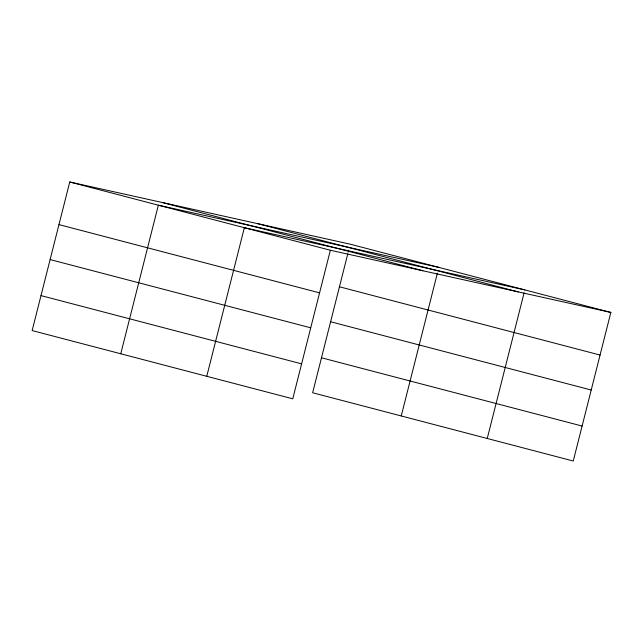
<?xml version="1.0" encoding="UTF-8"?>
<svg xmlns="http://www.w3.org/2000/svg" width="643" height="643" viewBox="0 0 643 643"><rect width="100%" height="100%" fill="white"/><g stroke="black" fill="none" stroke-linecap="round" stroke-linejoin="round"><path stroke-width="0.48" stroke-dasharray="3.21 2.41" d="M348.032 252.892L349.503 247.081"/><path stroke-width="0.96" d="M610.85 312.434L350.234 244.179L69.749 181.993L32.15 330.566L292.766 398.821L330.357 250.248L610.85 312.434L573.251 461.007L312.643 392.752L347.783 253.864M120.755 353.771L158.355 205.197L438.847 267.384M206.765 376.3L244.356 227.718L524.849 289.905M401.248 415.965L437.377 273.195M487.249 438.486L524.109 292.814M257.674 223.651L518.29 291.914M162.309 202.513L422.917 270.767M69.749 181.993L330.357 250.248M339.456 286.794L600.064 355.049M58.963 224.608L319.579 292.862M330.606 321.757L591.222 390.02M50.114 259.571L310.73 327.826M321.492 357.789L582.1 426.044M40.999 295.603L301.615 363.858"/></g></svg>
